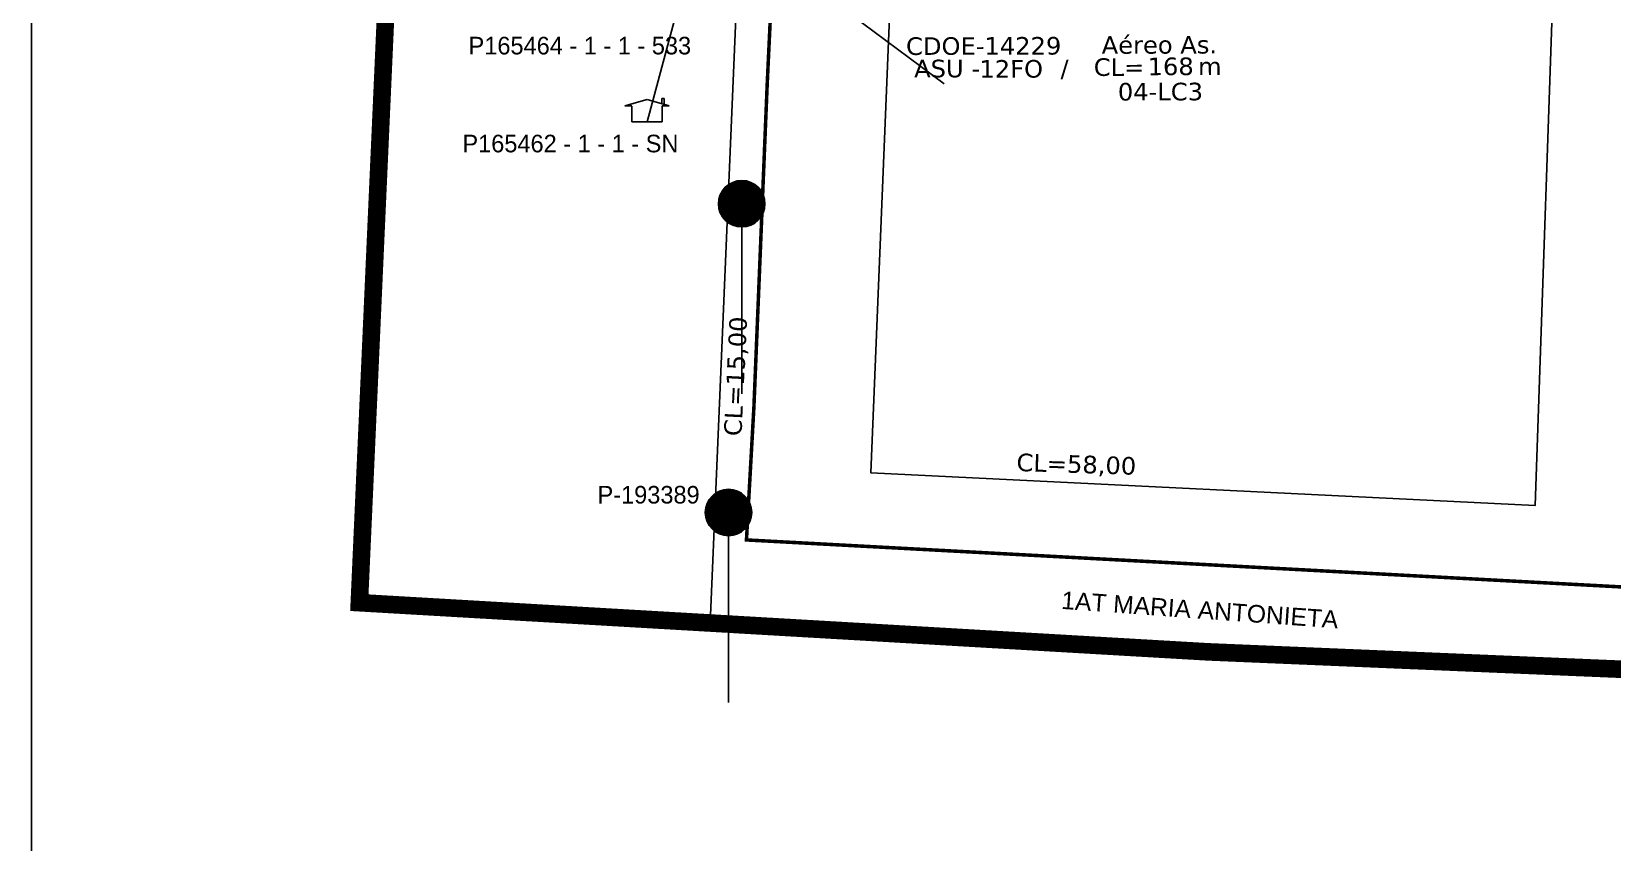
# Model space of a CAD drawing. Extents: x 4313 to 28038, y -9425 to 4777.
# Drawn here: x 12033 to 12930, y 2331 to 2792 of the extents above; entities that cross this region are included whole.
import ezdxf
from ezdxf.enums import TextEntityAlignment as Align

# ---------------------------------------------------------------- set-up
doc = ezdxf.new("R2010")
doc.units = ezdxf.units.DM
doc.header["$MEASUREMENT"] = 0
for name, color, linetype in [('CAP a instalar', 1, 'Continuous'), ('celulas gpon', 7, 'Continuous'), ('label_cabos', 7, 'Continuous'), ('locais', 7, 'Continuous'), ('locais legendas', 7, 'Continuous'), ('QUADRA', 7, 'Continuous'), ('Segmento de Logradouro Texto', 238, 'Continuous'), ('surveys', 7, 'Continuous'), ('surveys legendas', 7, 'Continuous')]:
    doc.layers.add(name, color=color, linetype=linetype)
doc.layers.add('DROP DE CLIENTE', color=140, linetype='Continuous', plot=False)
doc.styles.add('DIGICADE', font='arial.ttf')
doc.styles.add('siredit', font='verdana.ttf')
doc.linetypes.add('FENCELINE1', pattern='A,0.25,-0.1,[133,ltypeshp.shx,S=0.1,R=0,X=-0.1,Y=0],-0.1,1', length=1.45)
doc.dimstyles.new('CC', dxfattribs={"dimtxt": 1, "dimasz": 2, "dimexe": 0.18, "dimexo": 0.0625, "dimgap": 0.09, "dimtad": 0, "dimdec": 0, "dimrnd": 1, "dimzin": 0, "dimdsep": 46, "dimtxsty": 'siredit', "dimblk": 'NONE', "dimcen": 0, "dimse1": 1, "dimse2": 1, "dimsd1": 1, "dimsd2": 1, "dimclrt": 7, "dimadec": 0, "dimazin": 0, "dimtfac": 1, "dimtdec": 0, "dimtofl": 0, "dimtmove": 0, "dimatfit": 3, "dimfxl": 0, "dimtolj": 1, "dimtzin": 0, "dimarcsym": 0})

# ---------------------------------------------------------------- blocks, each defined once
blk = doc.blocks.new('*X22')
at = {"color": 0}
for p, q in [((-0.679997, 0.416018), (-0.018018, 1.077997)), ((-0.679809, 0.433884), (-0.035884, 1.077809)), ((-0.679715, 0.398622), (-0.000622, 1.077715)), ((-0.67911, 0.452261), (-0.054261, 1.07711)), ((-0.678999, 0.381661), (0.016339, 1.076999)), ((-0.677877, 0.365105), (0.032895, 1.075877)), ((-0.677853, 0.471196), (-0.073196, 1.075853)), ((-0.676376, 0.348929), (0.049071, 1.074376)), ((-0.675978, 0.490748), (-0.092748, 1.073978)), ((-0.674518, 0.333109), (0.064891, 1.072518)), ((-0.673417, 0.510987), (-0.112987, 1.071417)), ((-0.672323, 0.317627), (0.080373, 1.070323)), ((-0.67008, 0.532002), (-0.134002, 1.06808)), ((-0.669809, 0.302463), (0.095537, 1.067809)), ((-0.666991, 0.287604), (0.110396, 1.064991)), ((-0.665856, 0.553903), (-0.155903, 1.063856)), ((-0.663883, 0.273034), (0.124966, 1.061883)), ((-0.660603, 0.576834), (-0.178834, 1.058603)), ((-0.660497, 0.258742), (0.139258, 1.058497)), ((-0.656846, 0.244715), (0.153285, 1.054846)), ((-0.654125, 0.600989), (-0.202989, 1.052125)), ((-0.652938, 0.230945), (0.167055, 1.050938)), ((-0.648783, 0.217422), (0.180578, 1.046783)), ((-0.646156, 0.626637), (-0.228637, 1.044156)), ((-0.64439, 0.204138), (0.193862, 1.04239)), ((-0.639766, 0.191085), (0.206915, 1.037766)), ((-0.636298, 0.654172), (-0.256172, 1.034298)), ((-0.634917, 0.178256), (0.219744, 1.032917)), ((-0.62985, 0.165645), (0.232355, 1.02785)), ((-0.624571, 0.153247), (0.244753, 1.022571)), ((-0.623925, 0.684222), (-0.286222, 1.021925)), ((-0.619084, 0.141056), (0.256944, 1.017084)), ((-0.613395, 0.129067), (0.268933, 1.011395)), ((-0.607932, 0.717893), (-0.319893, 1.005932)), ((-0.607508, 0.117277), (0.280723, 1.005508)), ((-0.601426, 0.10568), (0.29232, 0.999426)), ((-0.595154, 0.094275), (0.303725, 0.993154)), ((-0.588694, 0.083057), (0.314943, 0.986694)), ((-0.58596, 0.757543), (-0.359543, 0.98396)), ((-0.58205, 0.072024), (0.325976, 0.98005)), ((-0.575224, 0.061172), (0.336828, 0.973224)), ((-0.568219, 0.0505), (0.3475, 0.966219)), ((-0.561036, 0.040005), (0.357995, 0.959036)), ((-0.553678, 0.029685), (0.368315, 0.951678)), ((-0.550397, 0.810783), (-0.412783, 0.948397)), ((-0.546146, 0.01954), (0.37846, 0.944146)), ((-0.538442, 0.009566), (0.388434, 0.936442)), ((-0.530567, -0.000236), (0.398236, 0.928567)), ((-0.522522, -0.009869), (0.407869, 0.920522)), ((-0.514308, -0.019333), (0.417333, 0.912308)), ((-0.505925, -0.028628), (0.426628, 0.903925)), ((-0.497375, -0.037756), (0.435756, 0.895375)), ((-0.488657, -0.046715), (0.444715, 0.886657)), ((-0.479772, -0.055508), (0.453508, 0.877772)), ((-0.470719, -0.064133), (0.462133, 0.868719)), ((-0.461499, -0.07259), (0.47059, 0.859499)), ((-0.45211, -0.080879), (0.478879, 0.85011)), ((-0.442553, -0.089), (0.487, 0.840553)), ((-0.432826, -0.096951), (0.494951, 0.830826)), ((-0.422929, -0.104731), (0.502731, 0.820929)), ((-0.41286, -0.11234), (0.51034, 0.81086)), ((-0.402619, -0.119776), (0.517776, 0.800619)), ((-0.392202, -0.127037), (0.525037, 0.790202)), ((-0.381609, -0.134122), (0.532122, 0.779609)), ((-0.370838, -0.141028), (0.539028, 0.768838)), ((-0.359886, -0.147754), (0.545754, 0.757886)), ((-0.348751, -0.154296), (0.552296, 0.746751)), ((-0.337429, -0.160652), (0.558652, 0.735429)), ((-0.325919, -0.16682), (0.56482, 0.723919)), ((-0.314215, -0.172794), (0.570794, 0.712215)), ((-0.302316, -0.178572), (0.576572, 0.700316)), ((-0.290215, -0.184149), (0.582149, 0.688215)), ((-0.27791, -0.189522), (0.587522, 0.67591)), ((-0.265395, -0.194684), (0.592684, 0.663395)), ((-0.252664, -0.199631), (0.597631, 0.650664)), ((-0.239711, -0.204356), (0.602356, 0.637711)), ((-0.226531, -0.208853), (0.606853, 0.624531)), ((-0.213115, -0.213115), (0.611115, 0.611115)), ((-0.199456, -0.217134), (0.615134, 0.597456)), ((-0.185546, -0.220901), (0.618901, 0.583546)), ((-0.171373, -0.224406), (0.622406, 0.569373)), ((-0.156929, -0.22764), (0.62564, 0.554929)), ((-0.1422, -0.230589), (0.628589, 0.5402)), ((-0.127174, -0.23324), (0.63124, 0.525174)), ((-0.111836, -0.23558), (0.63358, 0.509836)), ((-0.096169, -0.23759), (0.63559, 0.494169)), ((-0.080154, -0.239253), (0.637253, 0.478154)), ((-0.06377, -0.240547), (0.638547, 0.46177)), ((-0.046993, -0.241448), (0.639448, 0.444993)), ((-0.029795, -0.241927), (0.639927, 0.427795)), ((-0.012144, -0.241953), (0.639953, 0.410144)), ((0.006, -0.241488), (0.639488, 0.392)), ((0.024679, -0.240486), (0.638486, 0.373321)), ((0.043948, -0.238895), (0.636895, 0.354052)), ((0.063871, -0.236649), (0.634649, 0.334129)), ((0.084528, -0.23367), (0.63167, 0.313472)), ((0.106018, -0.229858), (0.627858, 0.291982)), ((0.12847, -0.225084), (0.623084, 0.26953)), ((0.152051, -0.21918), (0.61718, 0.245949)), ((0.176993, -0.211916), (0.609916, 0.221007)), ((0.203627, -0.20296), (0.60096, 0.194373)), ((0.232456, -0.191808), (0.589808, 0.165544)), ((0.264325, -0.177617), (0.575617, 0.133675)), ((0.300865, -0.158754), (0.556754, 0.097135)), ((0.346227, -0.13107), (0.52907, 0.051773)), ((0.43272, -0.062254), (0.460254, -0.03472))]:
    blk.add_line(p, q, dxfattribs=at)
blk = doc.blocks.new('POLE_POLE')
at = {"color": 0}
blk.add_line((-0.0000002, -0.00000239), (-0.0000002, -0.00004983), dxfattribs=at)
blk.add_circle((-0.0000002, 0.00000418), 0.0000066, dxfattribs=at)
at = {"color": 0, "xscale": 1e-05, "yscale": 1e-05, "zscale": 1e-05}
blk.add_blockref('*X22', (0, 0), dxfattribs=at)
blk = doc.blocks.new('SURVEY_SURVEY')
for p, q in [((0, 0.00001268), (-0.00001257, 0.000009)), ((-0.00001257, 0.000009), (-0.00000863, 0.000009)), ((0, 0.00001268), (0.00001257, 0.000009)), ((0.00000843, 0.00001322), (0.00000976, 0.00001322)), ((0.00000843, 0.00001027), (0.00000843, 0.00001322)), ((0.00000862, 0.00000901), (0.00000862, 0)), ((0.00001257, 0.000009), (0.00000862, 0.000009)), ((0.00000976, 0.00001322), (0.00000975, 0.00000989)), ((-0.00000862, 0), (-0.00000862, 0.00000897)), ((0.00000862, 0), (-0.00000862, 0))]:
    blk.add_line(p, q)
blk = doc.blocks.new('Inst CB AS CFOA-SM-ASU-120-S-12')
at = {"layer": 'label_cabos', "color": 0, "style": 'siredit'}
for tag, flags, p in [('ID_ATIVIDADE', 3, (1.314, 2.672)), ('FATOR', 1, (11.56, 2.551))]:
    blk.add_attdef(tag, text='', height=1, rotation=359.69001, dxfattribs=dict(at, flags=flags)).set_placement(p, align=Align.MIDDLE_CENTER)
for tag, p in [('DESTINO_CABO', (3.131, 1.262)), ('TIPO_CABO', (13.108, 1.245)), ('TIPO_CABO', (1.262, -0.005)), ('CABO', (4.686, -0.052)), ('/', (7.714, -0.052)), ('LANCE', (10.809, 0.002)), ('UND', (15.964, 0.002)), ('FID', (13.148, -1.414))]:
    blk.add_attdef(tag, text='', height=1, rotation=359.69001, dxfattribs=at).set_placement(p, align=Align.MIDDLE_CENTER)
blk.add_attdef('QTDE', (12.429, -0.475), '', height=1, rotation=359.69001, dxfattribs=at)
blk = doc.blocks.new('_None')

msp = doc.modelspace()

# ---------------------------------------------------------------- linework, layer by layer
at = {"layer": 'CAP a instalar', "linetype": 'FENCELINE1', "ltscale": 5, "const_width": 2}
msp.add_lwpolyline([(12466.76, 3109.76), (12450.32, 2761.69), (12442.79, 2578.65), (12438.56, 2503.05), (12945.06, 2475.83), (12957.38, 2491.17), (12962.15, 2801.61), (12969.88, 2984.25)], dxfattribs=at)
at = {"layer": 'celulas gpon', "color": 116, "linetype": 'Continuous', "lineweight": 200, "const_width": 10}
msp.add_lwpolyline([(12285.76, 4580.62), (12270.67, 3629.02), (12218.75, 2467.4), (12700.51, 2439.47), (13210.23, 2417.99), (13201.71, 2111.36), (13633.55, 2100.63), (13632.64, 1804.7), (14695.37, 1771.14)], dxfattribs=at)
at = {"layer": 'Defpoints', "color": 3}
msp.add_lwpolyline([(12032.67, 4777.05), (18721.51, 4777.05), (18721.51, -449.82), (12032.67, -449.82)], close=True, dxfattribs=at)
at = {"layer": 'DROP DE CLIENTE'}
msp.add_lwpolyline([(12480.74, 3108.62), (12382.14, 2740.61)], dxfattribs=at)
at = {"layer": 'QUADRA', "ltscale": 5e-05}
for points in [[(12417.94, 2455.85), (12466.06, 3590.15), (12269.28, 3598.01)], [(12551.87, 3586.62), (12509.15, 2541.22), (12886.34, 2522.59), (12922.57, 3571.18), (12551.87, 3586.62)], [(12505.46, 2450.96), (12505.45, 2450.78)], [(12881.83, 2431.83), (12881.85, 2432.36), (12505.46, 2450.96)]]:
    msp.add_lwpolyline(points, dxfattribs=at)

# ---------------------------------------------------------------- block references
at = {"layer": 'label_cabos'}
ref = msp.add_blockref('Inst CB AS CFOA-SM-ASU-120-S-12', (12542.03, 2770.84), dxfattribs=dict(at, xscale=10, yscale=10, zscale=10, rotation=0.4634636605450986))
ref.add_attrib('DESTINO_CABO', 'CDOE-14229', dxfattribs={"color": 0, "height": 10, "rotation": 0.15347, "style": 'siredit'}).set_placement((12573.24, 2783.72), align=Align.MIDDLE_CENTER)
ref.add_attrib('TIPO_CABO', 'Aéreo As.', dxfattribs={"color": 0, "height": 10, "rotation": 0.15347, "style": 'siredit'}).set_placement((12673, 2784.35), align=Align.MIDDLE_CENTER)
ref.add_attrib('CABO', '12FO', dxfattribs={"color": 0, "height": 10, "rotation": 0.15347, "style": 'siredit'}).set_placement((12588.89, 2770.7), align=Align.MIDDLE_CENTER)
ref.add_attrib('/', '/', dxfattribs={"color": 0, "height": 10, "rotation": 0.15347, "style": 'siredit'}).set_placement((12619.17, 2770.95), align=Align.MIDDLE_CENTER)
ref.add_attrib('TIPO_CABO', 'ASU - ', dxfattribs={"color": 0, "height": 10, "rotation": 0.15347, "style": 'siredit'}).set_placement((12554.65, 2770.9), align=Align.MIDDLE_CENTER)
ref.add_attrib('FID', '04-LC3', dxfattribs={"color": 0, "height": 10, "rotation": 0.15347, "style": 'siredit'}).set_placement((12673.61, 2757.77), align=Align.MIDDLE_CENTER)
ref.add_attrib('LANCE', 'CL=', dxfattribs={"color": 0, "height": 10, "rotation": 0.15347, "style": 'siredit'}).set_placement((12650.11, 2771.73), align=Align.MIDDLE_CENTER)
ref.add_attrib('QTDE', '168', (12666.35, 2767.1), dxfattribs={"color": 0, "height": 10, "rotation": 0.15347, "style": 'siredit'})
ref.add_attrib('UND', 'm', dxfattribs={"color": 0, "height": 10, "rotation": 0.15347, "style": 'siredit'}).set_placement((12701.66, 2772.15), align=Align.MIDDLE_CENTER)
at = {"layer": 'locais', "color": 10, "xscale": 2000000, "yscale": 2000000, "zscale": 2000000}
for p in [(12436.28, 2685.7), (12428.73, 2510.28)]:
    msp.add_blockref('POLE_POLE', p, dxfattribs=at)
at = {"layer": 'surveys', "color": 151, "xscale": 1000000, "yscale": 1000000, "zscale": 1000000}
msp.add_blockref('SURVEY_SURVEY', (12382.14, 2740.61), dxfattribs=at)

# ---------------------------------------------------------------- texts
at = {"layer": 'celulas gpon', "style": 'siredit'}
for s, rotation, p in [('CL=15,00', 87.24641, (12435.69, 2561.84)), ('CL=58,00', 358.15688, (12591.74, 2542.23))]:
    msp.add_text(s, height=10, rotation=rotation, dxfattribs=at).set_placement(p)
at = {"layer": 'locais legendas', "color": 10}
msp.add_text('P-193389', height=10, dxfattribs=at).set_placement((12353.99, 2523.75))
at = {"layer": 'Segmento de Logradouro Texto', "color": 7, "linetype": 'Continuous', "insert": (12617.79, 2473.89), "char_height": 10, "width": 159.9727, "attachment_point": 1, "rotation": 355.96159, "style": 'DIGICADE'}
msp.add_mtext('\\fArial|b0|i0|c0|p34;\\W1.0000000000;\\T1.0000000000;\\o\\l1AT MARIA ANTONIETA', dxfattribs=at)
at = {"layer": 'surveys legendas', "color": 0}
for s, p in [('P165464 - 1 - 1 - 533', (12280.76, 2778.9)), ('P165462 - 1 - 1 - SN', (12277.28, 2723.27))]:
    msp.add_text(s, height=10, dxfattribs=at).set_placement(p)

# ---------------------------------------------------------------- leaders
at = {"layer": 'label_cabos'}
msp.add_leader([(12455.82, 2833.21), (12550.75, 2762.27)], dimstyle='CC', override={"dimgap": 0.09, "dimtad": 0}, dxfattribs=at)

doc.saveas('drawing.dxf')
